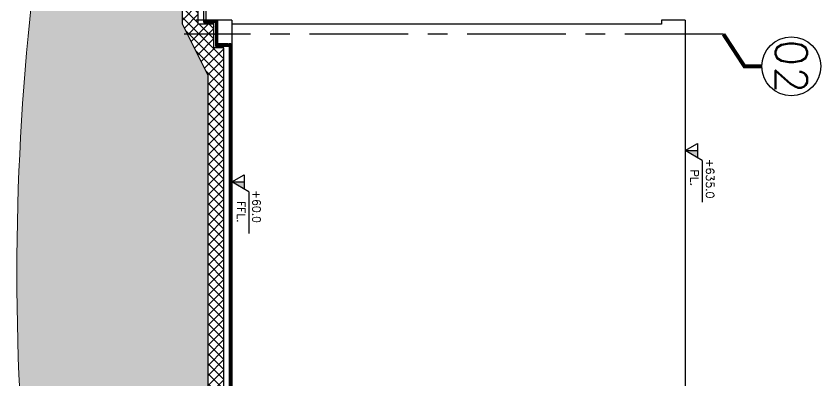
# Model space of a CAD drawing. Header units: centimetres. Extents: x -4632 to 1767, y -935 to 10443.
# Drawn here: x -3491 to -2470, y 2022 to 2485 of the extents above; entities that cross this region are included whole.
import ezdxf
from ezdxf.enums import TextEntityAlignment as Align

# ---------------------------------------------------------------- set-up
doc = ezdxf.new("R2010")
doc.units = ezdxf.units.CM
doc.header["$LTSCALE"] = 100
doc.header["$MEASUREMENT"] = 0
doc.linetypes.add('GRID$0$XREF GRID$0$GRIDS$0$CENTER', pattern=[2, 1.25, -0.25, 0.25, -0.25])
doc.layers.add('A2-01 SECTIONS 2$0$HATCH', color=8, linetype='Continuous', lineweight=5)
for name, color, linetype in [('A2-01 SECTIONS 2$0$STAIRS', 4, 'Continuous'), ('FINISHES', 4, 'Continuous'), ('HATCH', 8, 'Continuous'), ('LEVELS', 2, 'Continuous'), ('WALL-01', 7, 'Continuous'), ('WALL-05', 8, 'Continuous'), ('XREF GRID', 11, 'GRID$0$XREF GRID$0$GRIDS$0$CENTER')]:
    doc.layers.add(name, color=color, linetype=linetype)
doc.styles.add('DIMA', font='romans.shx', dxfattribs={"width": 0.8})
doc.styles.add('GRID$0$XREF GRID$0$GRIDS$0$18', font='romans.shx', dxfattribs={"width": 0.85, "height": 15})

# ---------------------------------------------------------------- blocks, each defined once
blk = doc.blocks.new('LEVEL- ELEV-1')
blk.add_hatch(color=256).paths.add_polyline_path([(0.1599999999998545, 0.2771281292109045), (3.552713678800501e-15, 0.2771281292109027), (0, 5.329070518200751e-15)])
for p, q in [((0.220000000000006, 0.3810511776653591), (0, 0)), ((0.220000000000006, 0.3810511776653591), (1.154719381012352, 0.3810511776653591)), ((0, 0), (-0.1599999999998545, 0.2771281292109045)), ((-0.1599999999998545, 0.2771281292109045), (0.1599999999998545, 0.2771281292109045)), ((0, 0), (3.552713678800501e-15, 0.2771281292109045))]:
    blk.add_line(p, q)
blk = doc.blocks.new('LEVEL- ELEV')
at = {"xscale": 0.8999999999999986, "yscale": 0.8999999999999986, "zscale": 0.8999999999999986}
blk.add_blockref('LEVEL- ELEV-1', (0, 0), dxfattribs=at)
at = {"style": 'DIMA'}
for tag, p in [('+XX.XX', (0.1561219769239912, 0.4208608438903312)), ('FFL.', (0.3833218897106043, 0.1103121334648396))]:
    blk.add_attdef(tag, p, '', height=0.162, dxfattribs=at)

msp = doc.modelspace()

# ---------------------------------------------------------------- hatches: boundary and pattern name
at = {"layer": 'A2-01 SECTIONS 2$0$HATCH'}
h = msp.add_hatch(dxfattribs=at)
h.set_pattern_fill('AR-PARQ1', color=8, scale=3, angle=-2.544443745170813e-14, style=0)
h.set_pattern_definition([(0, (-3277.292843694506, -260.7862064046735), (36.00000000000001, 35.99999999999999), [36, -36]), (0, (-3277.292843694506, -266.7862064046735), (36.00000000000001, 35.99999999999999), [36, -36]), (0, (-3277.292843694506, -272.7862064046735), (36.00000000000001, 35.99999999999999), [36, -36]), (0, (-3277.292843694506, -278.7862064046735), (36.00000000000001, 35.99999999999999), [36, -36]), (0, (-3277.292843694506, -284.7862064046735), (36.00000000000001, 35.99999999999999), [36, -36]), (0, (-3277.292843694506, -290.7862064046735), (36.00000000000001, 35.99999999999999), [36, -36]), (0, (-3277.292843694506, -296.7862064046735), (36.00000000000001, 35.99999999999999), [36, -36]), (270, (-3241.292843694506, -260.7862064046735), (-36.00000000000001, -35.99999999999999), [36, -36]), (270, (-3235.292843694506, -260.7862064046735), (-36.00000000000001, -35.99999999999999), [36, -36]), (270, (-3229.292843694506, -260.7862064046735), (-36.00000000000001, -35.99999999999999), [36, -36]), (270, (-3223.292843694506, -260.7862064046735), (-36.00000000000001, -35.99999999999999), [36, -36]), (270, (-3217.292843694506, -260.7862064046735), (-36.00000000000001, -35.99999999999999), [36, -36]), (270, (-3211.292843694506, -260.7862064046735), (-36.00000000000001, -35.99999999999999), [36, -36]), (270, (-3205.292843694506, -260.7862064046735), (-36.00000000000001, -35.99999999999999), [36, -36])])
edge = h.paths.add_edge_path()
edge.add_line((-3277.292843694359, 184.8223887344725), (-3277.292843694505, 509.999999999995))
edge.add_line((-3277.292843694505, 509.999999999995), (-3292.292843694505, 509.999999999995))
edge.add_line((-3292.292843694505, 509.999999999995), (-3292.292843694505, 534.999999999995))
edge.add_line((-3292.292843694505, 534.999999999995), (-3278.423220660205, 534.9999999999949))
edge.add_line((-3278.423220660205, 534.9999999999949), (-3247.292843694841, 606.8393314585816))
edge.add_line((-3247.292843694841, 606.8393314585816), (-3247.29284369482, 1960.000000000006))
edge.add_line((-3247.29284369482, 1960.000000000006), (-3262.292843694505, 1960.000000000006))
edge.add_line((-3262.292843694505, 1960.000000000006), (-3262.292843694505, 1980.000000000006))
edge.add_line((-3262.292843694505, 1980.000000000006), (-3247.292843694841, 1980.000000000006))
edge.add_line((-3247.292843694841, 1980.000000000006), (-3247.292843694841, 2410.101973934919))
edge.add_line((-3247.292843694841, 2410.101973934919), (-3279.792833, 2475.092774069056))
edge.add_line((-3279.792833, 2475.092774069056), (-3279.792833, 2843.456283218246))
edge.add_line((-3279.792833, 2843.456283218246), (-3414.620910155235, 2843.456283218246))
edge.add_arc((-336.1672477118259, 2159.192367783383), 3153.584319116501, 167.4682995512359, 192.5317004487641)
edge.add_arc((-6513.862658710072, 829.8754205414397), 3165.658356460588, -11.75726199073938, 11.75726199073938, ccw=False)
edge.add_line((-3414.620910155235, 184.822388734359), (-3277.292843694359, 184.8223887344725))
at = {"layer": 'A2-01 SECTIONS 2$0$STAIRS', "linetype": 'Continuous', "ltscale": 100}
h = msp.add_hatch(dxfattribs=at)
h.set_pattern_fill('ANSI31', color=8, scale=10, angle=359.9999999999999, style=0)
h.set_pattern_definition([(44.9999999999999, (2291.278872633849, 17391.33492113578), (-0.8838834764831832, 0.8838834764831861), [])])
h.paths.add_polyline_path([(-3234.792822275263, 2446.999998582891), (-3234.792822275245, 2478.999998582764), (-3235.792822275233, 2479.999998582764), (-3237.792822275209, 2479.999998582766), (-3237.792822275225, 2446.999998582864)])
h.paths.add_polyline_path([(-3237.792822275234, 2476.995783808063), (-3237.792822275234, 2478.499998582764), (-3238.792800825715, 2478.499998582764), (-3238.792800825717, 2479.999998582764), (-3252.79282227509, 2480.000020002289), (-3252.792843724604, 2476.995805227592)])
h = msp.add_hatch(dxfattribs=at)
h.set_pattern_fill('ANSI31', color=8, scale=10, angle=359.9999999999999, style=0)
h.set_pattern_definition([(44.9999999999999, (2263.778851214582, 17411.33492255291), (-0.8838834764831832, 0.8838834764831861), [])])
h.paths.add_polyline_path([(-3220.292843694508, 2446.995783808111), (-3220.292843694507, 2448.499998582864), (-3221.292822244988, 2448.499998582864), (-3221.292822244989, 2449.999998582812), (-3234.792822275124, 2450.000016432281), (-3234.792843724639, 2446.995801657583)])
h.paths.add_polyline_path([(-3217.292843694528, 1980.000000000006), (-3220.29284369449, 1980.000000000006), (-3220.292843694482, 2449.999998582761), (-3218.292843694498, 2449.99999858276), (-3217.292843694511, 2448.99999858276)])
at = {"layer": 'HATCH'}
h = msp.add_hatch(dxfattribs=at)
h.set_pattern_fill('ANSI37', color=256, scale=72, angle=270)
h.set_pattern_definition([(225.0000000000001, (-4461.864245756193, 0), (6.363961030678926, -6.363961030678931), []), (314.9999999999999, (-4461.864245756193, 0), (6.363961030678931, 6.363961030678925), [])])
h.paths.add_polyline_path([(-3227.292843694841, 1980.000000000006), (-3227.292843694841, 2444.995783808167), (-3239.792822275247, 2444.995783808172), (-3239.792822275244, 2474.995798087732), (-3259.792833, 2474.995940883963), (-3259.792833, 2843.456283218246), (-3279.792833, 2843.456283218246), (-3279.792833, 2475.092774069056), (-3247.292843694841, 2410.101973934919), (-3247.292843694841, 1980.000000000006)])

# ---------------------------------------------------------------- linework, layer by layer
at = {"layer": 'A2-01 SECTIONS 2$0$HATCH', "color": 8}
msp.add_lwpolyline([(-3277.292843694359, 184.8223887344725), (-3277.292843694505, 509.999999999995), (-3292.292843694505, 509.999999999995), (-3292.292843694505, 534.999999999995), (-3278.423220660205, 534.9999999999949), (-3247.292843694841, 606.8393314585816), (-3247.29284369482, 1960.000000000006), (-3262.292843694505, 1960.000000000006), (-3262.292843694505, 1980.000000000006), (-3247.292843694841, 1980.000000000006), (-3247.292843694841, 2410.101973934919), (-3279.792833, 2475.092774069056), (-3279.792833, 2843.456283218246), (-3414.620910155235, 2843.456283218246, 0.1097977768202863), (-3414.620910155235, 1474.92845234852, -0.102963019520563), (-3414.620910155235, 184.822388734359)], format="xyb", close=True, dxfattribs=at)
at = {"layer": 'A2-01 SECTIONS 2$0$STAIRS'}
for points, elevation in [([(-3237.792822275233, 2478.499998582869), (-3238.792800825717, 2478.499998582869), (-3238.792800825717, 2479.999998582869), (-3252.792822275242, 2479.999998582866), (-3252.792843724757, 2476.995783808169), (-3237.792822275233, 2476.995783808168)], 1.198794633234252e-08), ([(-3220.292843694505, 2448.499998582864), (-3221.29282224499, 2448.499998582864), (-3221.29282224499, 2449.999998582864), (-3234.792822275251, 2449.999998582862), (-3234.792843724766, 2446.995783808165), (-3220.292843694505, 2446.995783808164)], 1.370049332527821e-08)]:
    msp.add_lwpolyline(points, dxfattribs=dict(at, elevation=elevation))
at = {"layer": 'A2-01 SECTIONS 2$0$STAIRS', "elevation": 1.849566598912078e-08}
for points in [[(-3234.792822275242, 2446.999998582891), (-3234.792822275231, 2478.999998582764), (-3235.792822275233, 2479.999998582765), (-3237.792822275233, 2479.999998582765), (-3237.792822275247, 2446.999998582863)], [(-3217.292843694507, 1980.000000000034), (-3217.292843694504, 2448.99999858276), (-3218.292843694505, 2449.999998582761), (-3220.292843694505, 2449.999998582761), (-3220.292843694513, 1980.000000000006)]]:
    msp.add_lwpolyline(points, close=True, dxfattribs=at)
at = {"layer": 'FINISHES'}
for p, q in [((-3252.792833, 2476.995783808169, 1.198794633234252e-08), (-3252.792833, 2843.456283218246, 1.198794633234252e-08)), ((-3249.792833, 2479.999998582867, 1.198794633234252e-08), (-3249.792833, 2843.456283218246, 1.198794633234252e-08))]:
    msp.add_line(p, q, dxfattribs=at)
at = {"layer": 'WALL-01'}
for points, elevation in [([(-3247.292843694841, 1980.000000000006), (-3247.292843694841, 2410.101973934919), (-3279.792833, 2475.092774069056), (-3279.792833, 2843.456283218246), (-3249.792833, 2843.456283218246)], 1.849566598912078e-08), ([(-3227.292843694841, 1980.000000000006), (-3227.292843694841, 2444.995783808167), (-3239.792822275247, 2444.995783808172), (-3239.792822275244, 2474.995798087732), (-3259.792833, 2474.995940883963), (-3259.792833, 2843.456283218246)], 1.370049332527821e-08)]:
    msp.add_lwpolyline(points, dxfattribs=dict(at, elevation=elevation))
at = {"layer": 'WALL-05'}
for p, q in [((-3217.292843694841, 2480.000000000005), (-3262.292843694506, 2480.000000000005)), ((-3217.292843694841, 2480.000000000005, 2.397586331900903e-08), (-3217.292843694841, 1980.000000000006, 2.397586331900903e-08)), ((-2672.29284369484, 2475.000000000006, 1.867648687687335e-05), (-3217.292843694841, 2475.000000000005)), ((-2642.29284369484, 2480.000000000005), (-2672.29284369484, 2480.000000000005, 2.153415478752201e-05)), ((-2672.29284369484, 2480.000000000005), (-2672.29284369484, 2475.000000000005)), ((-2642.292843694842, 2480.000000000005), (-2642.292843694842, 590.0000000000059))]:
    msp.add_line(p, q, dxfattribs=at)
at = {"layer": 'XREF GRID'}
msp.add_line((-2593.653470218685, 2462.31999999984, 1.884460478869387e-05), (-3277.352885395701, 2462.31999999984), dxfattribs=at)
at = {"layer": 'XREF GRID', "color": 3, "linetype": 'Continuous', "const_width": 5, "elevation": 1.884460478869387e-05}
msp.add_lwpolyline([(-2593.653470218685, 2462.31999999984), (-2567.059334913132, 2421.533621451945), (-2545.101034117911, 2421.533621451927)], dxfattribs=at)
at = {"layer": 'XREF GRID', "color": 3, "linetype": 'Continuous'}
msp.add_circle((-2507.601034117911, 2421.533621451927, 1.884460478869387e-05), 37.5, dxfattribs=at)

# ---------------------------------------------------------------- block references
at = {"layer": 'LEVELS', "ltscale": 0.5, "extrusion": (0, 0, -1)}
ref = msp.add_blockref('LEVEL- ELEV', (2642.292843694842, 2314.589540924323), dxfattribs=dict(at, xscale=-63.00479306199217, yscale=63.00479304976856, zscale=63.00479306199122, rotation=90))
ref.add_attrib('FFL.', 'PL.', (2635.342650558843, 2290.43842458889), dxfattribs={"layer": '0', "extrusion": (0, 0, -1), "height": 10.15, "rotation": 90, "style": 'DIMA', "text_generation_flag": 2})
ref.add_attrib('+XX.XX', '+635.0', (2615.776593318253, 2304.269774745076), dxfattribs={"layer": '0', "extrusion": (0, 0, -1), "height": 10.15, "rotation": 90, "style": 'DIMA', "text_generation_flag": 2})
ref = msp.add_blockref('LEVEL- ELEV', (3217.292843694841, 2274.710782990806, -2.397586331900903e-08), dxfattribs=dict(at, xscale=-63.00479306199217, yscale=63.00479304976856, zscale=63.00479306199122, rotation=90))
ref.add_attrib('FFL.', 'FFL.', (3210.342650558842, 2250.559666655373, -2.397586331900903e-08), dxfattribs={"layer": '0', "extrusion": (0, 0, -1), "height": 10.15, "rotation": 90, "style": 'DIMA', "text_generation_flag": 2})
ref.add_attrib('+XX.XX', '+60.0', (3190.776593318251, 2264.391016811559, -2.397586331900903e-08), dxfattribs={"layer": '0', "extrusion": (0, 0, -1), "height": 10.15, "rotation": 90, "style": 'DIMA', "text_generation_flag": 2})

# ---------------------------------------------------------------- texts
at = {"layer": 'XREF GRID', "color": 4, "linetype": 'Continuous', "style": 'GRID$0$XREF GRID$0$GRIDS$0$18'}
msp.add_text('02', height=40, rotation=270, dxfattribs=at).set_placement((-2507.601034117911, 2421.533621451927, 1.884460478869387e-05), align=Align.MIDDLE)

doc.saveas('drawing.dxf')
